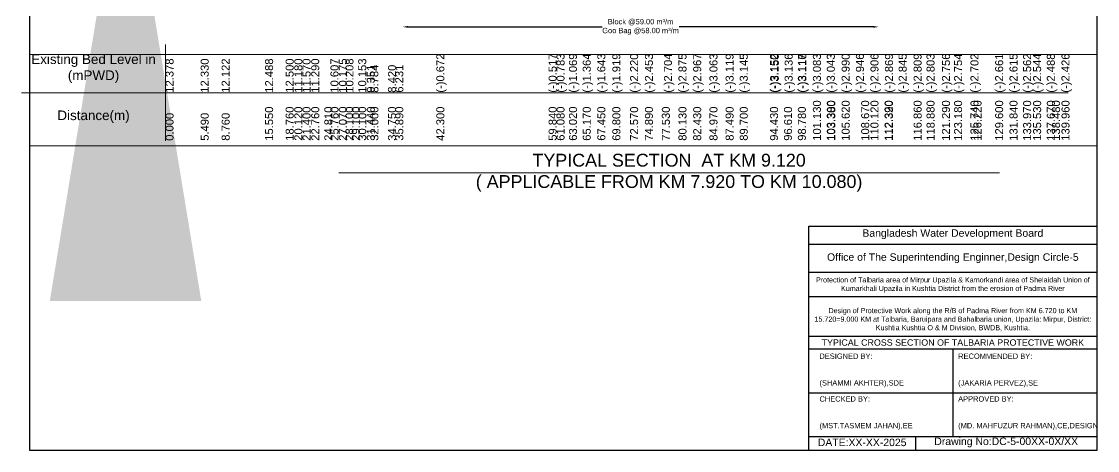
# Model space of a CAD drawing. Header units: inches. Extents: x -8940 to 26362, y -28010 to 990.
# Drawn here: x 4297.8 to 4466, y -14311.6 to -14244.6 of the extents above; entities that cross this region are included whole.
import ezdxf

# ---------------------------------------------------------------- set-up
doc = ezdxf.new("R2010")
doc.units = ezdxf.units.IN
doc.header["$MEASUREMENT"] = 0
doc.header["$PDMODE"] = 3
for name, color, linetype, lineweight in [('Cross section Data Border', 7, 'Continuous', 9), ('Cross Section Labels', 7, 'Continuous', 9), ('Layer1', 7, 'Continuous', 13), ('Long Section Labels', 7, 'Continuous', 9)]:
    doc.layers.add(name, color=color, linetype=linetype, lineweight=lineweight)
doc.styles.get("Standard").update_dxf_attribs({"font": 'arial.ttf'})
doc.dimstyles.new('Appron Lebeling Style', dxfattribs={"dimtxt": 50, "dimasz": 50, "dimexe": 0.18, "dimexo": 0.0625, "dimgap": 0.09, "dimtad": 0, "dimtih": 1, "dimtoh": 1, "dimdec": 4, "dimzin": 0, "dimdsep": 46, "dimtxsty": 'Standard', "dimcen": 0.09, "dimse1": 1, "dimse2": 1, "dimadec": 0, "dimazin": 0, "dimtfac": 1, "dimtdec": 4, "dimtofl": 0, "dimtmove": 0, "dimatfit": 3, "dimfxl": 1, "dimtolj": 1, "dimtzin": 0, "dimarcsym": 0})
doc.dimstyles.get("Standard").update_dxf_attribs({"dimtxt": 0.18, "dimasz": 0.18, "dimexe": 0.18, "dimexo": 0.0625, "dimgap": 0.09, "dimtad": 0, "dimtih": 1, "dimtoh": 1, "dimdec": 4, "dimzin": 0, "dimdsep": 46, "dimtxsty": 'Standard', "dimcen": 0.09, "dimadec": 0, "dimazin": 0, "dimtfac": 1, "dimtdec": 4, "dimtofl": 0, "dimtmove": 0, "dimatfit": 3, "dimfxl": 1, "dimtolj": 1, "dimtzin": 0, "dimarcsym": 0})

# ---------------------------------------------------------------- blocks, each defined once
blk = doc.blocks.new('*D4')
at = {"layer": 'Cross Section Labels', "color": 0, "lineweight": -2, "transparency": 16777216}
for p, q in [((4358.2, -14245.44), (4388.55, -14245.44)), ((4430.93, -14245.44), (4400.58, -14245.44))]:
    blk.add_line(p, q, dxfattribs=at)
at = {"layer": 'Cross Section Labels', "color": 0, "transparency": 16777216}
for points in [[(4358.2, -14245.3), (4358.2, -14245.58), (4357.36, -14245.44)], [(4430.93, -14245.3), (4430.93, -14245.58), (4431.76, -14245.44)]]:
    blk.add_solid(points, dxfattribs=at)
at = {"layer": 'Defpoints', "color": 0, "transparency": 16777216}
for p in [(4357.36, -14231.43), (4431.76, -14239.33), (4431.76, -14245.44)]:
    blk.add_point(p, dxfattribs=at)
at = {"layer": 'Cross Section Labels', "color": 0, "transparency": 16777216, "insert": (4394.56, -14245.44), "char_height": 0.833, "attachment_point": 5}
blk.add_mtext('\\A1;Block @59.00 m³/m ^JGoo Bag @58.00 m³/m ', dxfattribs=at)

msp = doc.modelspace()

# ---------------------------------------------------------------- linework, layer by layer
msp.add_lwpolyline([(4299.118672, -14193.658586), (4465.878672, -14193.658586), (4465.878672, -14311.574582), (4299.118672, -14311.574582)], close=True)
for points in [[(4420.853472, -14311.574582), (4420.853472, -14276.554982), (4465.878672, -14276.554982)], [(4420.853472, -14279.389902), (4465.878672, -14279.389902)], [(4420.853472, -14283.725662), (4465.878672, -14283.725662)], [(4420.853472, -14287.561142), (4465.878672, -14287.561142)], [(4420.853472, -14293.731262), (4465.878672, -14293.731262)], [(4420.853472, -14295.732382), (4465.878672, -14295.732382)], [(4443.366072, -14295.732382), (4443.366072, -14309.406702)], [(4420.853472, -14302.569542), (4465.878672, -14302.569542)], [(4420.853472, -14309.406702), (4465.878672, -14309.406702)], [(4437.529472, -14309.406702), (4437.529472, -14311.574582)]]:
    msp.add_lwpolyline(points)
at = {"layer": 'Cross section Data Border'}
for points in [[(4320.308722, -14248.213143), (4320.308722, -14263.221543)], [(4297.796122, -14255.717343), (4461.369925, -14255.717343)]]:
    msp.add_lwpolyline(points, dxfattribs=at)
at = {"layer": 'Cross Section Labels'}
msp.add_lwpolyline([(4347.386496, -14268.224343), (4399.015392, -14268.224343), (4450.644288, -14268.224343)], dxfattribs=at)
at = {"layer": 'Layer1'}
for p, q in [((4299.118672, -14249.730705), (4465.878672, -14249.730705)), ((4299.118672, -14264.021721), (4465.878672, -14264.021721))]:
    msp.add_line(p, q, dxfattribs=at)

# ---------------------------------------------------------------- texts
at = {"insert": (4443.366072, -14277.805682), "char_height": 1.16732, "attachment_point": 5}
msp.add_mtext('Bangladesh Water Development Board', dxfattribs=at)
for s, insert, char_height, width, attachment_point in [('Office of The Superintending Enginner,Design Circle-5', (4443.366072, -14281.557782), 1.16732, 39.17529105, 5), ('Protection of Talbaria area of Mirpur Upazila & Kamorkandi area of Shelaidah Union of Kumarkhali Upazila in Kushtia District from the erosion of Padma River', (4443.366072, -14285.726782), 0.8, 46.6928, 5), ('Design of Protective Work along the R/B of Padma River from KM 6.720 to KM 15.720=9.000 KM at Talbaria, Baruipara and Bahalbaria union, Upazila: Mirpur, District: Kushtia Kushtia O & M Division, BWDB, Kushtia.', (4443.366072, -14291.146482), 0.8, 45.0252, 5), ('TYPICAL CROSS SECTION OF TALBARIA PROTECTIVE WORK', (4443.366072, -14294.731822), 0.9934986, 46.6928, 5), ('DESIGNED BY:^J^J^J(SHAMMI AKHTER),SDE', (4422.521072, -14299.067582), 0.8338, 23.3464, 4), ('RECOMMENDED BY:^J^J^J(JAKARIA PERVEZ),SE', (4444.199872, -14299.067582), 0.8338, 23.3464, 4), ('CHECKED BY:^J^J^J(MST.TASMEM JAHAN),EE', (4422.521072, -14305.737982), 0.8338, 23.3464, 4), ('APPROVED BY:^J^J^J(MD. MAHFUZUR RAHMAN),CE,DESIGN', (4444.199872, -14305.737982), 0.8338, 23.3464, 4), ('DATE:XX-XX-2025', (4429.191472, -14310.323882), 1.16732, 23.3464, 5), ('Drawing No:DC-5-00XX-0X/XX', (4451.704072, -14310.323882), 1.16732, 36.6872, 5)]:
    msp.add_mtext(s, dxfattribs=dict(insert=insert, char_height=char_height, width=width, attachment_point=attachment_point))
at = {"layer": 'Cross section Data Border', "char_height": 1.50084, "width": 20.0112, "attachment_point": 5}
for s, insert in [('Existing Bed Level in (mPWD)', (4309.052422, -14251.965243)), ('Distance(m)', (4309.052422, -14259.469443))]:
    msp.add_mtext(s, dxfattribs=dict(at, insert=insert))
at = {"layer": 'Cross Section Labels', "insert": (4399.015392, -14268.224343), "char_height": 2.00112, "attachment_point": 5}
msp.add_mtext('TYPICAL SECTION  AT KM 9.120^J( APPLICABLE FROM KM 7.920 TO KM 10.080)', dxfattribs=at)
at = {"layer": 'Long Section Labels', "char_height": 1.2507, "attachment_point": 1, "rotation": 90}
for s, insert in [('(-)0.672', (4362.63241, -14255.717343)), ('(-)0.517', (4380.182232, -14255.717343)), ('(-)0.783', (4381.422927, -14255.717343)), ('(-)1.069', (4383.364013, -14255.717343)), ('(-)1.364', (4385.515217, -14255.717343)), ('(-)1.643', (4387.796494, -14255.717343)), ('(-)1.919', (4390.14781, -14255.717343)), ('(-)2.220', (4392.919361, -14255.717343)), ('(-)2.453', (4395.24066, -14255.717343)), ('(-)2.704', (4398.212324, -14255.717343)), ('(-)2.875', (4400.483595, -14255.717343)), ('(-)2.967', (4402.784883, -14255.717343)), ('(-)3.063', (4405.326305, -14255.717343)), ('(-)3.119', (4407.847716, -14255.717343)), ('(-)3.145', (4410.058954, -14255.717343)), ('(-)3.145', (4410.058954, -14255.717343)), ('(-)3.152', (4414.791603, -14255.717343)), ('(-)3.150', (4414.91167, -14255.717343)), ('(-)3.136', (4417.07288, -14255.717343)), ('(-)3.117', (4419.144039, -14255.717343)), ('(-)3.116', (4419.224084, -14255.717343)), ('(-)3.116', (4419.224084, -14255.717343)), ('(-)3.083', (4421.495355, -14255.717343)), ('(-)3.043', (4423.66657, -14255.717343)), ('(-)3.043', (4423.66657, -14255.717343)), ('(-)2.990', (4425.987869, -14255.717343)), ('(-)2.946', (4428.219118, -14255.717343)), ('(-)2.946', (4428.219118, -14255.717343)), ('(-)2.906', (4430.490389, -14255.717343)), ('(-)2.869', (4432.76166, -14255.717343)), ('(-)2.845', (4434.892853, -14255.717343)), ('(-)2.809', (4437.234164, -14255.717343)), ('(-)2.803', (4439.255295, -14255.717343)), ('(-)2.756', (4441.666644, -14255.717343)), ('(-)2.754', (4443.557703, -14255.717343)), ('(-)2.702', (4446.119136, -14255.717343)), ('(-)2.661', (4449.981298, -14255.717343)), ('(-)2.615', (4452.222552, -14255.717343)), ('(-)2.562', (4454.353745, -14255.717343)), ('(-)2.544', (4455.914619, -14255.717343)), ('(-)2.488', (4458.055817, -14255.717343)), ('(-)2.426', (4460.3471, -14255.717343)), ('12.378', (4320.308722, -14255.717343)), ('12.330', (4325.801796, -14255.717343)), ('12.122', (4329.073628, -14255.717343)), ('12.488', (4335.86743, -14255.717343)), ('12.500', (4339.079228, -14255.717343)), ('11.180', (4340.439989, -14255.717343)), ('11.570', (4341.720706, -14255.717343)), ('11.290', (4343.081468, -14255.717343)), ('11.290', (4343.081468, -14255.717343)), ('10.607', (4346.083148, -14255.717343)), ('10.175', (4347.393881, -14255.717343)), ('10.208', (4348.424458, -14255.717343)), ('10.208', (4348.424458, -14255.717343)), ('10.153', (4350.425578, -14255.717343)), ('8.784', (4352.326642, -14255.717343)), ('8.420', (4355.078182, -14255.717343)), ('9.351', (4351.766328, -14255.717343)), ('6.231', (4356.21882, -14255.717343)), ('15.550', (4335.86743, -14263.221543)), ('18.760', (4339.079228, -14263.221543)), ('20.120', (4340.439989, -14263.221543)), ('21.400', (4341.720706, -14263.221543)), ('22.760', (4343.081468, -14263.221543)), ('24.810', (4345.132616, -14263.221543)), ('25.760', (4346.083148, -14263.221543)), ('27.070', (4347.393881, -14263.221543)), ('28.100', (4348.424458, -14263.221543)), ('29.100', (4349.425018, -14263.221543)), ('30.100', (4350.425578, -14263.221543)), ('31.440', (4351.766328, -14263.221543)), ('32.000', (4352.326642, -14263.221543)), ('34.750', (4355.078182, -14263.221543)), ('35.890', (4356.21882, -14263.221543)), ('42.300', (4362.63241, -14263.221543)), ('59.840', (4380.182232, -14263.221543)), ('61.080', (4381.422927, -14263.221543)), ('63.020', (4383.364013, -14263.221543)), ('65.170', (4385.515217, -14263.221543)), ('67.450', (4387.796494, -14263.221543)), ('69.800', (4390.14781, -14263.221543)), ('72.570', (4392.919361, -14263.221543)), ('74.890', (4395.24066, -14263.221543)), ('77.530', (4397.882139, -14263.221543)), ('80.130', (4400.483595, -14263.221543)), ('82.430', (4402.784883, -14263.221543)), ('84.970', (4405.326305, -14263.221543)), ('87.490', (4407.847716, -14263.221543)), ('89.700', (4410.058954, -14263.221543)), ('94.430', (4414.791603, -14263.221543)), ('96.610', (4416.972824, -14263.221543)), ('98.780', (4419.144039, -14263.221543)), ('101.130', (4421.495355, -14263.221543)), ('103.300', (4423.66657, -14263.221543)), ('103.380', (4423.746615, -14263.221543)), ('105.620', (4425.987869, -14263.221543)), ('108.670', (4429.039577, -14263.221543)), ('110.120', (4430.490389, -14263.221543)), ('112.320', (4432.691621, -14263.221543)), ('112.390', (4432.76166, -14263.221543)), ('116.860', (4437.234164, -14263.221543)), ('118.880', (4439.255295, -14263.221543)), ('121.290', (4441.666644, -14263.221543)), ('123.180', (4443.557703, -14263.221543)), ('125.740', (4446.119136, -14263.221543)), ('126.220', (4446.599405, -14263.221543)), ('129.600', (4449.981298, -14263.221543)), ('131.840', (4452.222552, -14263.221543)), ('133.970', (4454.353745, -14263.221543)), ('135.530', (4455.914619, -14263.221543)), ('137.670', (4458.055817, -14263.221543)), ('138.480', (4458.866271, -14263.221543)), ('139.960', (4460.3471, -14263.221543)), ('0.000', (4320.308722, -14263.221543)), ('5.490', (4325.801796, -14263.221543)), ('8.760', (4329.073628, -14263.221543))]:
    msp.add_mtext(s, dxfattribs=dict(at, insert=insert))

# ---------------------------------------------------------------- dimensions: what is measured, and where the dimension line sits
at = {"layer": 'Cross Section Labels'}
dim = msp.add_linear_dim(base=(4431.763353, -14245.442712), p1=(4357.362545, -14231.434872), p2=(4431.763353, -14239.325048), text='Block @59.00 m³/m ^JGoo Bag @58.00 m³/m ', dimstyle='Appron Lebeling Style', override={"dimtxt": 0.833, "dimasz": 0.833}, dxfattribs=at)
dim.commit()
dim.dimension.update_dxf_attribs({"geometry": '*D4', "text_midpoint": (4394.562949, -14245.442712)})

# ---------------------------------------------------------------- leaders
at = {"layer": 'Long Section Labels'}
msp.add_leader([(4314.055222, -14216.225473), (4314.055222, -14233.234993)], dimstyle='Standard', override={"dimasz": 72}, dxfattribs=at)

doc.saveas('drawing.dxf')
